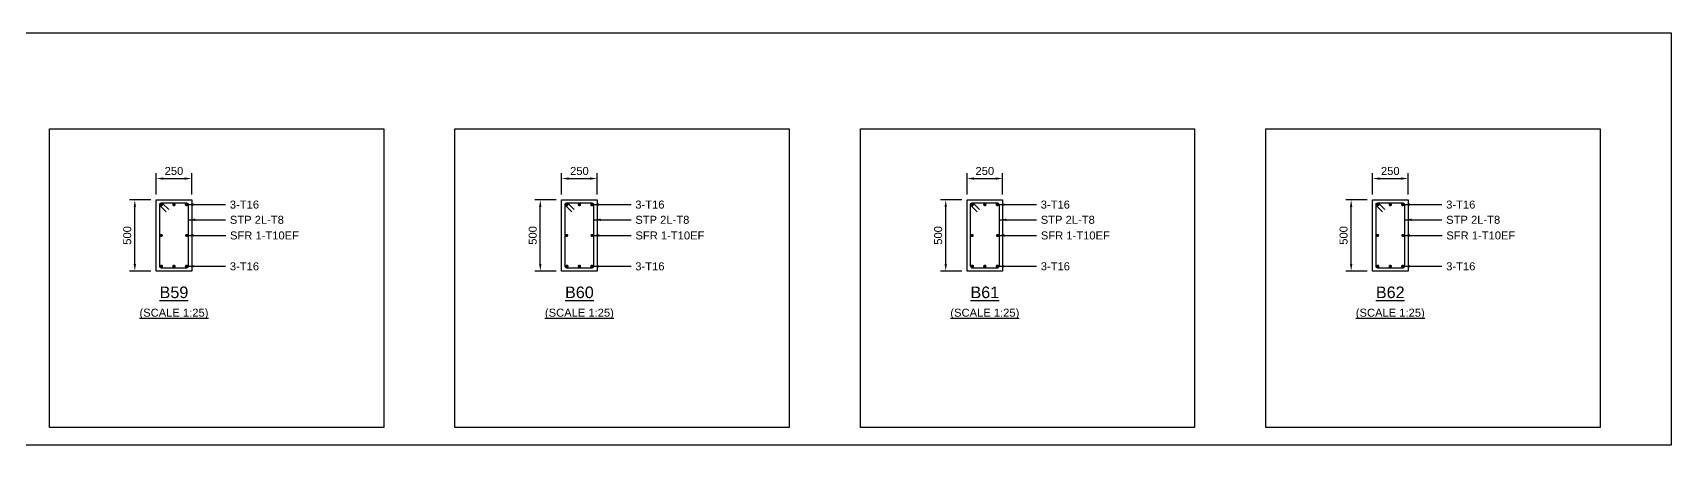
# Model space of a CAD drawing. Header units: inches. Extents: x -2000 to 143800, y -765100 to 3300.
# Drawn here: x 50730 to 96800, y -765100 to -753500 of the extents above; entities that cross this region are included whole.
import ezdxf
from ezdxf.enums import TextEntityAlignment as Align

# ---------------------------------------------------------------- set-up
doc = ezdxf.new("R2010")
doc.units = ezdxf.units.IN
doc.header["$LTSCALE"] = 1000
doc.header["$MEASUREMENT"] = 0
for name, color, linetype in [('Concrete Line', 2, 'Continuous'), ('Dimension', 31, 'Continuous'), ('Labels', 4, 'Continuous'), ('Link', 225, 'Continuous'), ('Reinforcement', 4, 'Continuous'), ('Schedule Border', 60, 'Continuous'), ('Text', 31, 'Continuous')]:
    doc.layers.add(name, color=color, linetype=linetype)
doc.styles.add('SC-SansSerif', font='SansSerif')
doc.dimstyles.new('SCBBSDimStyl', dxfattribs={"dimtxt": 225, "dimasz": 200, "dimexe": 150, "dimexo": 150, "dimgap": 100, "dimtad": 1, "dimtoh": 1, "dimdec": 0, "dimzin": 0, "dimdsep": 46, "dimtxsty": 'SC-SansSerif', "dimcen": 0.09, "dimclrd": 8, "dimclre": 8, "dimclrt": 31, "dimadec": 0, "dimazin": 0, "dimtfac": 1, "dimtdec": 0, "dimtix": 1, "dimtofl": 0, "dimtmove": 0, "dimatfit": 3, "dimfxl": 1, "dimtolj": 1, "dimtzin": 0, "dimarcsym": 0})

# ---------------------------------------------------------------- blocks, each defined once
blk = doc.blocks.new('*D521')
at = {"color": 8, "linetype": 'ByBlock', "lineweight": -2}
for p, q in [((54200, -758050), (54200, -757450)), ((54400, -757600), (55000, -757600)), ((55200, -758050), (55200, -757450))]:
    blk.add_line(p, q, dxfattribs=at)
at = {"color": 8}
for points in [[(54200, -757600), (54400, -757567), (54400, -757633)], [(55200, -757600), (55000, -757633), (55000, -757567)]]:
    blk.add_solid(points, dxfattribs=at)
at = {"layer": 'DEFPOINTS', "color": 31}
for p in [(54200, -757600), (54200, -758200), (55200, -758200)]:
    blk.add_point(p, dxfattribs=at)
at = {"color": 31, "insert": (54700, -757388), "char_height": 225, "attachment_point": 5, "style": 'SC-SansSerif'}
blk.add_mtext('\\A1;250', dxfattribs=at)
blk = doc.blocks.new('*D522')
at = {"color": 8, "linetype": 'ByBlock', "lineweight": -2}
for p, q in [((54050, -758200), (53450, -758200)), ((53600, -760000), (53600, -758400)), ((54050, -760200), (53450, -760200))]:
    blk.add_line(p, q, dxfattribs=at)
at = {"color": 8}
for points in [[(53600, -758200), (53633, -758400), (53567, -758400)], [(53600, -760200), (53567, -760000), (53633, -760000)]]:
    blk.add_solid(points, dxfattribs=at)
at = {"layer": 'DEFPOINTS', "color": 31}
for p in [(54200, -758200), (53600, -760200), (54200, -760200)]:
    blk.add_point(p, dxfattribs=at)
at = {"color": 31, "insert": (53388, -759200), "char_height": 225, "attachment_point": 5, "rotation": 90, "style": 'SC-SansSerif'}
blk.add_mtext('\\A1;500', dxfattribs=at)
blk = doc.blocks.new('*D523')
at = {"color": 8, "linetype": 'ByBlock', "lineweight": -2}
for p, q in [((65600, -758050), (65600, -757450)), ((65800, -757600), (66400, -757600)), ((66600, -758050), (66600, -757450))]:
    blk.add_line(p, q, dxfattribs=at)
at = {"color": 8}
for points in [[(65600, -757600), (65800, -757567), (65800, -757633)], [(66600, -757600), (66400, -757633), (66400, -757567)]]:
    blk.add_solid(points, dxfattribs=at)
at = {"layer": 'DEFPOINTS', "color": 31}
for p in [(65600, -757600), (65600, -758200), (66600, -758200)]:
    blk.add_point(p, dxfattribs=at)
at = {"color": 31, "insert": (66100, -757388), "char_height": 225, "attachment_point": 5, "style": 'SC-SansSerif'}
blk.add_mtext('\\A1;250', dxfattribs=at)
blk = doc.blocks.new('*D524')
at = {"color": 8, "linetype": 'ByBlock', "lineweight": -2}
for p, q in [((65450, -758200), (64850, -758200)), ((65000, -760000), (65000, -758400)), ((65450, -760200), (64850, -760200))]:
    blk.add_line(p, q, dxfattribs=at)
at = {"color": 8}
for points in [[(65000, -758200), (65033, -758400), (64967, -758400)], [(65000, -760200), (64967, -760000), (65033, -760000)]]:
    blk.add_solid(points, dxfattribs=at)
at = {"layer": 'DEFPOINTS', "color": 31}
for p in [(65600, -758200), (65000, -760200), (65600, -760200)]:
    blk.add_point(p, dxfattribs=at)
at = {"color": 31, "insert": (64788, -759200), "char_height": 225, "attachment_point": 5, "rotation": 90, "style": 'SC-SansSerif'}
blk.add_mtext('\\A1;500', dxfattribs=at)
blk = doc.blocks.new('*D525')
at = {"color": 8, "linetype": 'ByBlock', "lineweight": -2}
for p, q in [((77000, -758050), (77000, -757450)), ((77200, -757600), (77800, -757600)), ((78000, -758050), (78000, -757450))]:
    blk.add_line(p, q, dxfattribs=at)
at = {"color": 8}
for points in [[(77000, -757600), (77200, -757567), (77200, -757633)], [(78000, -757600), (77800, -757633), (77800, -757567)]]:
    blk.add_solid(points, dxfattribs=at)
at = {"layer": 'DEFPOINTS', "color": 31}
for p in [(77000, -757600), (77000, -758200), (78000, -758200)]:
    blk.add_point(p, dxfattribs=at)
at = {"color": 31, "insert": (77500, -757388), "char_height": 225, "attachment_point": 5, "style": 'SC-SansSerif'}
blk.add_mtext('\\A1;250', dxfattribs=at)
blk = doc.blocks.new('*D526')
at = {"color": 8, "linetype": 'ByBlock', "lineweight": -2}
for p, q in [((76850, -758200), (76250, -758200)), ((76400, -760000), (76400, -758400)), ((76850, -760200), (76250, -760200))]:
    blk.add_line(p, q, dxfattribs=at)
at = {"color": 8}
for points in [[(76400, -758200), (76433, -758400), (76367, -758400)], [(76400, -760200), (76367, -760000), (76433, -760000)]]:
    blk.add_solid(points, dxfattribs=at)
at = {"layer": 'DEFPOINTS', "color": 31}
for p in [(77000, -758200), (76400, -760200), (77000, -760200)]:
    blk.add_point(p, dxfattribs=at)
at = {"color": 31, "insert": (76188, -759200), "char_height": 225, "attachment_point": 5, "rotation": 90, "style": 'SC-SansSerif'}
blk.add_mtext('\\A1;500', dxfattribs=at)
blk = doc.blocks.new('*D527')
at = {"color": 8, "linetype": 'ByBlock', "lineweight": -2}
for p, q in [((88400, -758050), (88400, -757450)), ((88600, -757600), (89200, -757600)), ((89400, -758050), (89400, -757450))]:
    blk.add_line(p, q, dxfattribs=at)
at = {"color": 8}
for points in [[(88400, -757600), (88600, -757567), (88600, -757633)], [(89400, -757600), (89200, -757633), (89200, -757567)]]:
    blk.add_solid(points, dxfattribs=at)
at = {"layer": 'DEFPOINTS', "color": 31}
for p in [(88400, -757600), (88400, -758200), (89400, -758200)]:
    blk.add_point(p, dxfattribs=at)
at = {"color": 31, "insert": (88900, -757388), "char_height": 225, "attachment_point": 5, "style": 'SC-SansSerif'}
blk.add_mtext('\\A1;250', dxfattribs=at)
blk = doc.blocks.new('*D528')
at = {"color": 8, "linetype": 'ByBlock', "lineweight": -2}
for p, q in [((88250, -758200), (87650, -758200)), ((87800, -760000), (87800, -758400)), ((88250, -760200), (87650, -760200))]:
    blk.add_line(p, q, dxfattribs=at)
at = {"color": 8}
for points in [[(87800, -758200), (87833, -758400), (87767, -758400)], [(87800, -760200), (87767, -760000), (87833, -760000)]]:
    blk.add_solid(points, dxfattribs=at)
at = {"layer": 'DEFPOINTS', "color": 31}
for p in [(88400, -758200), (87800, -760200), (88400, -760200)]:
    blk.add_point(p, dxfattribs=at)
at = {"color": 31, "insert": (87588, -759200), "char_height": 225, "attachment_point": 5, "rotation": 90, "style": 'SC-SansSerif'}
blk.add_mtext('\\A1;500', dxfattribs=at)

msp = doc.modelspace()

# ---------------------------------------------------------------- linework, layer by layer
at = {"layer": 'Concrete Line'}
for points in [[(54200, -758200), (55200, -758200), (55200, -760200), (54200, -760200)], [(65600, -758200), (66600, -758200), (66600, -760200), (65600, -760200)], [(77000, -758200), (78000, -758200), (78000, -760200), (77000, -760200)], [(88400, -758200), (89400, -758200), (89400, -760200), (88400, -760200)]]:
    msp.add_lwpolyline(points, close=True, dxfattribs=at)
at = {"layer": 'Link'}
for points in [[(54483.8, -758535.6), (54314.1, -758365.9, -0.6681786), (54348, -758284), (55052, -758284, -0.4142136), (55100, -758332), (55100, -760068, -0.4142136), (55052, -760116), (54348, -760116, -0.4142136), (54300, -760068), (54300, -758332, -0.6681786), (54381.9, -758298.1), (54551.6, -758467.8)], [(65883.8, -758535.6), (65714.1, -758365.9, -0.6681786), (65748, -758284), (66452, -758284, -0.4142136), (66500, -758332), (66500, -760068, -0.4142136), (66452, -760116), (65748, -760116, -0.4142136), (65700, -760068), (65700, -758332, -0.6681786), (65781.9, -758298.1), (65951.6, -758467.8)], [(77283.8, -758535.6), (77114.1, -758365.9, -0.6681786), (77148, -758284), (77852, -758284, -0.4142136), (77900, -758332), (77900, -760068, -0.4142136), (77852, -760116), (77148, -760116, -0.4142136), (77100, -760068), (77100, -758332, -0.6681786), (77181.9, -758298.1), (77351.6, -758467.8)], [(88683.8, -758535.6), (88514.1, -758365.9, -0.6681786), (88548, -758284), (89252, -758284, -0.4142136), (89300, -758332), (89300, -760068, -0.4142136), (89252, -760116), (88548, -760116, -0.4142136), (88500, -760068), (88500, -758332, -0.6681786), (88581.9, -758298.1), (88751.6, -758467.8)]]:
    msp.add_lwpolyline(points, format="xyb", dxfattribs=at)
at = {"layer": 'Reinforcement'}
for points, const_width in [([(54324, -758332, 1), (54372, -758332, 1)], 48), ([(54676, -758332, 1), (54724, -758332, 1)], 48), ([(55028, -758332, 1), (55076, -758332, 1)], 48), ([(65724, -758332, 1), (65772, -758332, 1)], 48), ([(66076, -758332, 1), (66124, -758332, 1)], 48), ([(66428, -758332, 1), (66476, -758332, 1)], 48), ([(77124, -758332, 1), (77172, -758332, 1)], 48), ([(77476, -758332, 1), (77524, -758332, 1)], 48), ([(77828, -758332, 1), (77876, -758332, 1)], 48), ([(88524, -758332, 1), (88572, -758332, 1)], 48), ([(88876, -758332, 1), (88924, -758332, 1)], 48), ([(89228, -758332, 1), (89276, -758332, 1)], 48), ([(54322, -759200, 1), (54366, -759200, 1)], 44), ([(55034, -759200, 1), (55078, -759200, 1)], 44), ([(65722, -759200, 1), (65766, -759200, 1)], 44), ([(66434, -759200, 1), (66478, -759200, 1)], 44), ([(77122, -759200, 1), (77166, -759200, 1)], 44), ([(77834, -759200, 1), (77878, -759200, 1)], 44), ([(88522, -759200, 1), (88566, -759200, 1)], 44), ([(89234, -759200, 1), (89278, -759200, 1)], 44), ([(54324, -760068, 1), (54372, -760068, 1)], 48), ([(54676, -760068, 1), (54724, -760068, 1)], 48), ([(55028, -760068, 1), (55076, -760068, 1)], 48), ([(65724, -760068, 1), (65772, -760068, 1)], 48), ([(66076, -760068, 1), (66124, -760068, 1)], 48), ([(66428, -760068, 1), (66476, -760068, 1)], 48), ([(77124, -760068, 1), (77172, -760068, 1)], 48), ([(77476, -760068, 1), (77524, -760068, 1)], 48), ([(77828, -760068, 1), (77876, -760068, 1)], 48), ([(88524, -760068, 1), (88572, -760068, 1)], 48), ([(88876, -760068, 1), (88924, -760068, 1)], 48), ([(89228, -760068, 1), (89276, -760068, 1)], 48)]:
    msp.add_lwpolyline(points, format="xyb", close=True, dxfattribs=dict(at, const_width=const_width))
at = {"layer": 'Schedule Border'}
for points in [[(-2000, -753500), (96800, -753500), (96800, -765100), (-2000, -765100)], [(51200, -756200), (60600, -756200), (60600, -764600), (51200, -764600)], [(62600, -756200), (72000, -756200), (72000, -764600), (62600, -764600)], [(74000, -756200), (83400, -756200), (83400, -764600), (74000, -764600)], [(85400, -756200), (94800, -756200), (94800, -764600), (85400, -764600)]]:
    msp.add_lwpolyline(points, close=True, dxfattribs=at)

# ---------------------------------------------------------------- texts
at = {"layer": 'Labels', "style": 'SC-SansSerif'}
for s, p in [('%%uB59', (54700, -760800)), ('%%uB60', (66100, -760800)), ('%%uB61', (77500, -760800)), ('%%uB62', (88900, -760800))]:
    msp.add_text(s, height=325, dxfattribs=at).set_placement(p, align=Align.MIDDLE)
at = {"layer": 'Text', "style": 'SC-SansSerif'}
for s, p in [('3-T16', (56272, -758332)), ('3-T16', (67672, -758332)), ('3-T16', (79072, -758332)), ('3-T16', (90472, -758332)), ('STP 2L-T8', (56272, -758760)), ('STP 2L-T8', (67672, -758760)), ('STP 2L-T8', (79072, -758760)), ('STP 2L-T8', (90472, -758760)), ('SFR 1-T10EF', (56276, -759200)), ('SFR 1-T10EF', (67676, -759200)), ('SFR 1-T10EF', (79076, -759200)), ('SFR 1-T10EF', (90476, -759200)), ('3-T16', (56272, -760068)), ('3-T16', (67672, -760068)), ('3-T16', (79072, -760068)), ('3-T16', (90472, -760068))]:
    msp.add_text(s, height=225, dxfattribs=at).set_placement(p, align=Align.MIDDLE_LEFT)
for p in [(54700, -761400), (66100, -761400), (77500, -761400), (88900, -761400)]:
    msp.add_text('%%u(SCALE 1:25)', height=225, dxfattribs=at).set_placement(p, align=Align.MIDDLE)

# ---------------------------------------------------------------- dimensions: what is measured, and where the dimension line sits
at = {"layer": 'Dimension'}
for base, p1, p2, angle, text, picture, middle in [((55200, -757600), (54200, -758200), (55200, -758200), 0, '250', '*D521', (54700, -757600)), ((66600, -757600), (65600, -758200), (66600, -758200), 0, '250', '*D523', (66100, -757600)), ((78000, -757600), (77000, -758200), (78000, -758200), 0, '250', '*D525', (77500, -757600)), ((89400, -757600), (88400, -758200), (89400, -758200), 0, '250', '*D527', (88900, -757600)), ((53600, -758200), (54200, -760200), (54200, -758200), 90, '500', '*D522', (53600, -759200)), ((65000, -758200), (65600, -760200), (65600, -758200), 90, '500', '*D524', (65000, -759200)), ((76400, -758200), (77000, -760200), (77000, -758200), 90, '500', '*D526', (76400, -759200)), ((87800, -758200), (88400, -760200), (88400, -758200), 90, '500', '*D528', (87800, -759200))]:
    dim = msp.add_linear_dim(base=base, p1=p1, p2=p2, angle=angle, text=text, dimstyle='SCBBSDimStyl', override={"dimjust": 0}, dxfattribs=at)
    dim.commit()
    dim.dimension.update_dxf_attribs({"geometry": picture, "text_midpoint": middle, "dimtype": 129})

# ---------------------------------------------------------------- leaders
at = {"layer": 'Dimension', "color": 8}
for points in [[(55052, -758332), (55552, -758332), (56152, -758332)], [(66452, -758332), (66952, -758332), (67552, -758332)], [(77852, -758332), (78352, -758332), (78952, -758332)], [(89252, -758332), (89752, -758332), (90352, -758332)], [(55100, -758760), (56152, -758760)], [(66500, -758760), (67552, -758760)], [(77900, -758760), (78952, -758760)], [(89300, -758760), (90352, -758760)], [(55056, -759200), (56156, -759200)], [(66456, -759200), (67556, -759200)], [(77856, -759200), (78956, -759200)], [(89256, -759200), (90356, -759200)], [(55052, -760068), (55552, -760068), (56152, -760068)], [(66452, -760068), (66952, -760068), (67552, -760068)], [(77852, -760068), (78352, -760068), (78952, -760068)], [(89252, -760068), (89752, -760068), (90352, -760068)]]:
    msp.add_leader(points, dimstyle='SCBBSDimStyl', dxfattribs=at)

doc.saveas('drawing.dxf')
